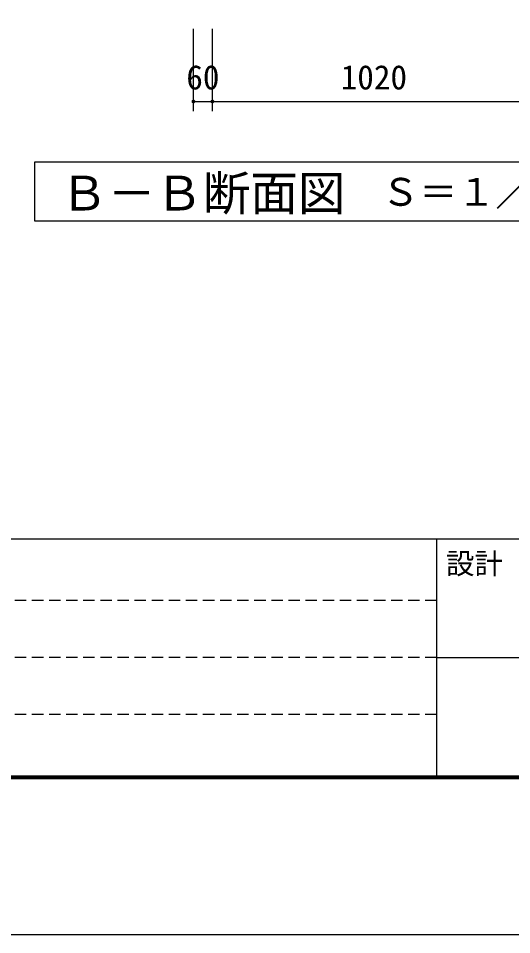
# Model space of a CAD drawing. Units: millimetres, scale not verified. Extents: x -8910 to 8910, y -6308 to 6308.
# Drawn here: x -1081 to 477, y -6308 to -3413 of the extents above; entities that cross this region are included whole.
import ezdxf
from ezdxf.enums import TextEntityAlignment as Align

# ---------------------------------------------------------------- set-up
doc = ezdxf.new("R2010")
doc.units = ezdxf.units.MM
doc.header["$LTSCALE"] = 30
doc.linetypes.add('DASHED1', pattern=[1.8, 1.2, -0.6])
for name, color, linetype, lineweight in [('0-3_機器', 2, 'Continuous', 25), ('0-4_製作', 5, 'Continuous', 25), ('0-8_図面枠', 7, 'Continuous', 25), ('0-9_Axis_waku', 7, 'Continuous', 25)]:
    doc.layers.add(name, color=color, linetype=linetype, lineweight=lineweight)
doc.styles.add('ＭＳ ゴシック', font='')
doc.styles.get('ＭＳ ゴシック').set_extended_font_data('MS Gothic')

msp = doc.modelspace()

# ---------------------------------------------------------------- linework, layer by layer
at = {"layer": '0-3_機器', "color": 3}
msp.add_lwpolyline([(999.68, -4052.73), (999.68, -3866.42), (-1029.65, -3866.42), (-1029.65, -4052.73)], close=True, dxfattribs=at)
at = {"layer": '0-4_製作', "color": 2}
for p, q in [((-528.14, -3705.3), (-528.14, -3445.45)), ((-468.14, -3705.3), (-468.14, -3445.45)), ((-528.14, -3675.3), (-468.14, -3675.3)), ((-468.14, -3675.3), (551.86, -3675.3))]:
    msp.add_line(p, q, dxfattribs=at)
at = {"layer": '0-4_製作'}
for points in [[(-534.13, -3674.93), (-528.14, -3675.3), (-534.14, -3675.3)], [(-534.14, -3675.3), (-528.14, -3675.3), (-534.09, -3676.06)], [(-534.03, -3674.18), (-528.14, -3675.3), (-534.13, -3674.93)], [(-534.09, -3676.06), (-528.14, -3675.3), (-533.95, -3676.8)], [(-534.03, -3674.18), (-528.14, -3669.3), (-528.14, -3675.3)], [(-533.84, -3673.45), (-528.14, -3669.3), (-534.03, -3674.18)], [(-533.95, -3676.8), (-528.14, -3675.3), (-533.72, -3677.51)], [(-533.57, -3672.75), (-528.14, -3669.3), (-533.84, -3673.45)], [(-533.72, -3677.51), (-528.14, -3675.3), (-533.4, -3678.19)], [(-533.2, -3672.09), (-528.14, -3669.3), (-533.57, -3672.75)], [(-533.4, -3678.19), (-528.14, -3675.3), (-532.99, -3678.83)], [(-532.76, -3671.48), (-528.14, -3669.3), (-533.2, -3672.09)], [(-532.99, -3678.83), (-528.14, -3675.3), (-532.51, -3679.41)], [(-532.25, -3670.93), (-528.14, -3669.3), (-532.76, -3671.48)], [(-532.51, -3679.41), (-528.14, -3675.3), (-531.96, -3679.93)], [(-531.66, -3670.45), (-528.14, -3669.3), (-532.25, -3670.93)], [(-531.96, -3679.93), (-528.14, -3675.3), (-531.35, -3680.37)], [(-531.03, -3670.05), (-528.14, -3669.3), (-531.66, -3670.45)], [(-531.35, -3680.37), (-528.14, -3675.3), (-530.69, -3680.73)], [(-530.35, -3669.73), (-528.14, -3669.3), (-531.03, -3670.05)], [(-530.69, -3680.73), (-528.14, -3675.3), (-529.99, -3681.01)], [(-529.63, -3669.49), (-528.14, -3669.3), (-530.35, -3669.73)], [(-529.99, -3681.01), (-528.14, -3675.3), (-528.14, -3681.3)], [(-528.89, -3669.35), (-528.14, -3669.3), (-529.63, -3669.49)], [(-528.14, -3669.3), (-522.14, -3675.3), (-528.14, -3675.3)], [(-528.14, -3669.3), (-522.19, -3674.55), (-522.14, -3675.3)], [(-528.14, -3669.3), (-522.33, -3673.81), (-522.19, -3674.55)], [(-528.14, -3669.3), (-522.56, -3673.1), (-522.33, -3673.81)], [(-528.14, -3669.3), (-522.88, -3672.41), (-522.56, -3673.1)], [(-528.14, -3669.3), (-523.28, -3671.78), (-522.88, -3672.41)], [(-528.14, -3669.3), (-523.76, -3671.2), (-523.28, -3671.78)], [(-528.14, -3669.3), (-524.31, -3670.68), (-523.76, -3671.2)], [(-528.14, -3669.3), (-524.92, -3670.24), (-524.31, -3670.68)], [(-528.14, -3669.3), (-525.58, -3669.88), (-524.92, -3670.24)], [(-528.14, -3669.3), (-526.28, -3669.6), (-525.58, -3669.88)], [(-528.14, -3669.3), (-527.01, -3669.41), (-526.28, -3669.6)], [(-527.76, -3669.32), (-527.01, -3669.41), (-528.14, -3669.3)], [(-528.14, -3675.3), (-527.39, -3681.26), (-528.14, -3681.3)], [(-528.14, -3675.3), (-526.65, -3681.12), (-527.39, -3681.26)], [(-528.14, -3675.3), (-525.93, -3680.88), (-526.65, -3681.12)], [(-528.14, -3675.3), (-525.25, -3680.56), (-525.93, -3680.88)], [(-528.14, -3675.3), (-524.61, -3680.16), (-525.25, -3680.56)], [(-528.14, -3675.3), (-524.03, -3679.68), (-524.61, -3680.16)], [(-528.14, -3675.3), (-523.51, -3679.13), (-524.03, -3679.68)], [(-528.14, -3675.3), (-523.07, -3678.52), (-523.51, -3679.13)], [(-528.14, -3675.3), (-522.71, -3677.86), (-523.07, -3678.52)], [(-528.14, -3675.3), (-522.43, -3677.16), (-522.71, -3677.86)], [(-528.14, -3675.3), (-522.24, -3676.43), (-522.43, -3677.16)], [(-528.14, -3675.3), (-522.15, -3675.68), (-522.24, -3676.43)], [(-522.14, -3675.3), (-522.15, -3675.68), (-528.14, -3675.3)], [(-474.13, -3674.93), (-468.14, -3675.3), (-474.14, -3675.3)], [(-474.14, -3675.3), (-468.14, -3675.3), (-474.09, -3676.06)], [(-474.03, -3674.18), (-468.14, -3675.3), (-474.13, -3674.93)], [(-474.09, -3676.06), (-468.14, -3675.3), (-473.95, -3676.8)], [(-474.03, -3674.18), (-468.14, -3669.3), (-468.14, -3675.3)], [(-473.84, -3673.45), (-468.14, -3669.3), (-474.03, -3674.18)], [(-473.95, -3676.8), (-468.14, -3675.3), (-473.72, -3677.51)], [(-473.57, -3672.75), (-468.14, -3669.3), (-473.84, -3673.45)], [(-473.72, -3677.51), (-468.14, -3675.3), (-473.4, -3678.19)], [(-473.2, -3672.09), (-468.14, -3669.3), (-473.57, -3672.75)], [(-473.4, -3678.19), (-468.14, -3675.3), (-472.99, -3678.83)], [(-472.76, -3671.48), (-468.14, -3669.3), (-473.2, -3672.09)], [(-472.99, -3678.83), (-468.14, -3675.3), (-472.51, -3679.41)], [(-472.24, -3670.93), (-468.14, -3669.3), (-472.76, -3671.48)], [(-472.51, -3679.41), (-468.14, -3675.3), (-471.96, -3679.93)], [(-471.66, -3670.45), (-468.14, -3669.3), (-472.24, -3670.93)], [(-471.96, -3679.93), (-468.14, -3675.3), (-471.35, -3680.37)], [(-471.03, -3670.05), (-468.14, -3669.3), (-471.66, -3670.45)], [(-471.35, -3680.37), (-468.14, -3675.3), (-470.69, -3680.73)], [(-470.35, -3669.73), (-468.14, -3669.3), (-471.03, -3670.05)], [(-470.69, -3680.73), (-468.14, -3675.3), (-469.99, -3681.01)], [(-469.63, -3669.49), (-468.14, -3669.3), (-470.35, -3669.73)], [(-469.99, -3681.01), (-468.14, -3675.3), (-468.14, -3681.3)], [(-468.89, -3669.35), (-468.14, -3669.3), (-469.63, -3669.49)], [(-468.14, -3669.3), (-462.14, -3675.3), (-468.14, -3675.3)], [(-468.14, -3669.3), (-462.18, -3674.55), (-462.14, -3675.3)], [(-468.14, -3669.3), (-462.33, -3673.81), (-462.18, -3674.55)], [(-468.14, -3669.3), (-462.56, -3673.1), (-462.33, -3673.81)], [(-468.14, -3669.3), (-462.88, -3672.41), (-462.56, -3673.1)], [(-468.14, -3669.3), (-463.28, -3671.78), (-462.88, -3672.41)], [(-468.14, -3669.3), (-463.76, -3671.2), (-463.28, -3671.78)], [(-468.14, -3669.3), (-464.31, -3670.68), (-463.76, -3671.2)], [(-468.14, -3669.3), (-464.92, -3670.24), (-464.31, -3670.68)], [(-468.14, -3669.3), (-465.58, -3669.88), (-464.92, -3670.24)], [(-468.14, -3669.3), (-466.28, -3669.6), (-465.58, -3669.88)], [(-468.14, -3669.3), (-467.01, -3669.41), (-466.28, -3669.6)], [(-467.76, -3669.32), (-467.01, -3669.41), (-468.14, -3669.3)], [(-468.14, -3675.3), (-467.39, -3681.26), (-468.14, -3681.3)], [(-468.14, -3675.3), (-466.65, -3681.12), (-467.39, -3681.26)], [(-468.14, -3675.3), (-465.93, -3680.88), (-466.65, -3681.12)], [(-468.14, -3675.3), (-465.25, -3680.56), (-465.93, -3680.88)], [(-468.14, -3675.3), (-464.61, -3680.16), (-465.25, -3680.56)], [(-468.14, -3675.3), (-464.03, -3679.68), (-464.61, -3680.16)], [(-468.14, -3675.3), (-463.51, -3679.13), (-464.03, -3679.68)], [(-468.14, -3675.3), (-463.07, -3678.52), (-463.51, -3679.13)], [(-468.14, -3675.3), (-462.71, -3677.86), (-463.07, -3678.52)], [(-468.14, -3675.3), (-462.43, -3677.16), (-462.71, -3677.86)], [(-468.14, -3675.3), (-462.24, -3676.43), (-462.43, -3677.16)], [(-468.14, -3675.3), (-462.15, -3675.68), (-462.24, -3676.43)], [(-462.14, -3675.3), (-462.15, -3675.68), (-468.14, -3675.3)], [(-529.99, -3681.01), (-528.51, -3681.29), (-529.26, -3681.2)], [(-529.99, -3681.01), (-528.14, -3681.3), (-528.51, -3681.29)], [(-469.99, -3681.01), (-468.51, -3681.29), (-469.26, -3681.2)], [(-469.99, -3681.01), (-468.14, -3681.3), (-468.51, -3681.29)]]:
    msp.add_solid(points, dxfattribs=at)
at = {"layer": '0-8_図面枠'}
msp.add_lwpolyline([(-8910, -6307.5), (-8910, 6307.5), (8910, 6307.5), (8910, -6307.5)], close=True, dxfattribs=at)
at = {"layer": '0-9_Axis_waku'}
for p, q in [((-7770, -5056.5), (8400, -5056.5)), ((239.99, -5806.5), (239.99, -5056.5)), ((239.99, -5431.5), (8399.99, -5431.5)), ((8408.4, -5814.9), (-7778.4, -5814.9)), ((8407.8, -5814.3), (-7777.8, -5814.3)), ((8407.2, -5813.7), (-7777.2, -5813.7)), ((8406.6, -5813.1), (-7776.6, -5813.1)), ((8406, -5812.5), (-7776, -5812.5)), ((8405.4, -5811.9), (-7775.4, -5811.9)), ((8404.8, -5811.3), (-7774.8, -5811.3)), ((8404.2, -5810.7), (-7774.2, -5810.7)), ((8403.6, -5810.1), (-7773.6, -5810.1)), ((8403, -5809.5), (-7773, -5809.5)), ((8402.4, -5808.9), (-7772.4, -5808.9)), ((8401.8, -5808.3), (-7771.8, -5808.3)), ((8401.2, -5807.7), (-7771.2, -5807.7)), ((8400.6, -5807.1), (-7770.6, -5807.1)), ((-7770, -5806.5), (8400, -5806.5))]:
    msp.add_line(p, q, dxfattribs=at)
at = {"layer": '0-9_Axis_waku', "linetype": 'DASHED1'}
for p, q in [((240, -5251.5), (-7770, -5251.5)), ((240, -5431.5), (-7770, -5431.5)), ((240, -5611.5), (-7770, -5611.5))]:
    msp.add_line(p, q, dxfattribs=at)

# ---------------------------------------------------------------- texts
at = {"layer": '0-3_機器', "color": 4, "style": 'ＭＳ ゴシック'}
for s, height, p in [('Ｂ－Ｂ断面図', 110, (-948.4, -4052.7)), ('Ｓ＝１／３０', 87.98, (65.15, -4031.03))]:
    msp.add_text(s, height=height, dxfattribs=at).set_placement(p, align=Align.BOTTOM_LEFT)
at = {"layer": '0-4_製作', "color": 4, "style": 'ＭＳ ゴシック'}
for s, p in [('60', (-550.64, -3660.3)), ('1020', (-63.14, -3660.3))]:
    msp.add_text(s, height=76.98, dxfattribs=at).set_placement(p, align=Align.BOTTOM_LEFT)
at = {"layer": '0-9_Axis_waku', "style": 'ＭＳ ゴシック'}
msp.add_text('設計', height=65.98, dxfattribs=at).set_placement((269.16, -5187.88), align=Align.BOTTOM_LEFT)

doc.saveas('drawing.dxf')
